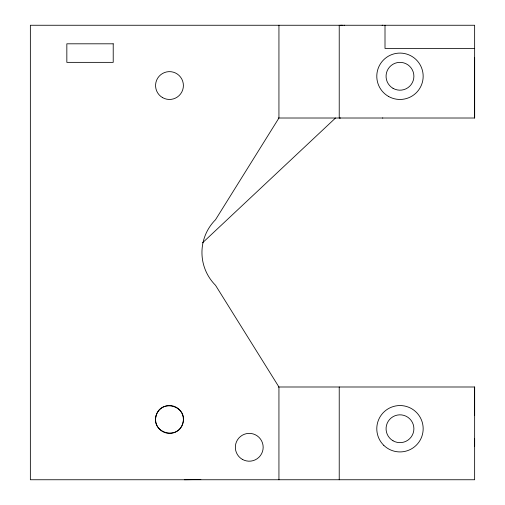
<?xml version="1.0" encoding="UTF-8"?>
<svg xmlns="http://www.w3.org/2000/svg" width="505" height="505" viewBox="0 0 505 505"><rect width="100%" height="100%" fill="white"/><g stroke="black" fill="none" stroke-linecap="round" stroke-linejoin="round"><path stroke-width="0.76" d="M278.211 118.012L474.643 118.012L474.643 57.721M474.643 446.142L474.643 438.883M474.643 415.59L474.643 386.994L278.236 386.994M202.53 242.823L335.522 118.012M184.325 479.75L200.845 479.491M340.528 25.256L342.504 25.256M344 25.256L344.555 25.256M382.121 25.256L382.803 25.256M474.643 48.448L385.006 48.448L385.006 25.256M339.543 118.012L340.528 118.012M382.487 118.012L382.803 118.012M474.643 118.012L474.643 25.256L30.357 25.256L30.357 479.75L474.643 479.75L474.643 386.994M339.227 25.256L339.227 118.012M339.227 386.994L339.227 479.75M278.937 25.256L278.937 118.012L215.534 219.713A46.378 46.378 0 0 0 215.534 285.3L278.937 386.994L278.937 479.75M156.045 415.861C151.191 433.258 178.429 440.556 182.924 423.064C187.778 405.66 160.546 398.363 156.045 415.861M113.215 43.809L66.837 43.809L66.837 62.361L113.215 62.361L113.215 43.809M162.528 97.598A13.913 13.913 0 0 0 183.397 85.547A13.913 13.913 0 0 0 162.528 73.496A13.913 13.913 0 0 0 162.528 97.598M162.528 431.51A13.913 13.913 0 0 0 183.397 419.459A13.913 13.913 0 0 0 162.528 407.409A13.913 13.913 0 0 0 162.528 431.51M393.023 440.783A13.913 13.913 0 0 0 413.892 428.739A13.913 13.913 0 0 0 393.023 416.688A13.913 13.913 0 0 0 393.023 440.783M383.775 445.322A23.186 23.186 0 0 0 422.445 434.477A23.186 23.186 0 0 0 393.717 406.411A23.186 23.186 0 0 0 383.775 445.322M388.383 96.354A23.186 23.186 0 0 0 423.165 76.274A23.186 23.186 0 0 0 388.383 56.194A23.186 23.186 0 0 0 388.383 96.354M393.023 88.324A13.913 13.913 0 0 0 413.892 76.274A13.913 13.913 0 0 0 393.023 64.223A13.913 13.913 0 0 0 393.023 88.324M242.299 459.335A13.913 13.913 0 0 0 263.168 447.285A13.913 13.913 0 0 0 242.299 435.234A13.913 13.913 0 0 0 242.299 459.335"/></g></svg>
